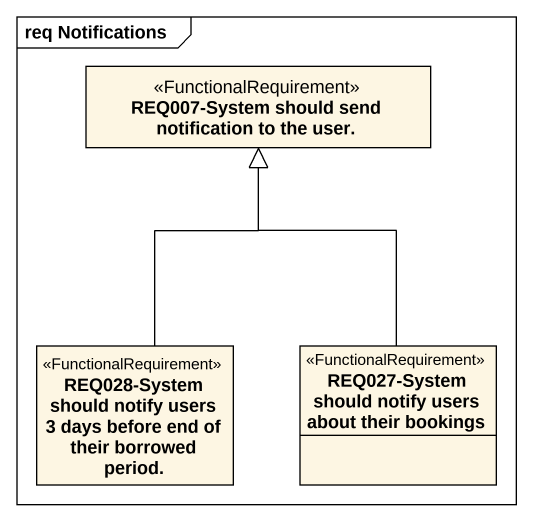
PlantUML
@startuml
mainframe req Notifications
hide circle
hide empty members
class "REQ007-System should send notification to the user." as REQ007_System_should_send <<FunctionalRequirement>>
class "REQ028-System should notify users 3 days before end of their borrowed period." as REQ028_System_should_notify <<FunctionalRequirement>>
class "REQ027-System should notify users about their bookings" as REQ027_System_should_notify <<FunctionalRequirement>>
REQ028_System_should_notify -up-|> REQ007_System_should_send
REQ027_System_should_notify -up-|> REQ007_System_should_send
@enduml
